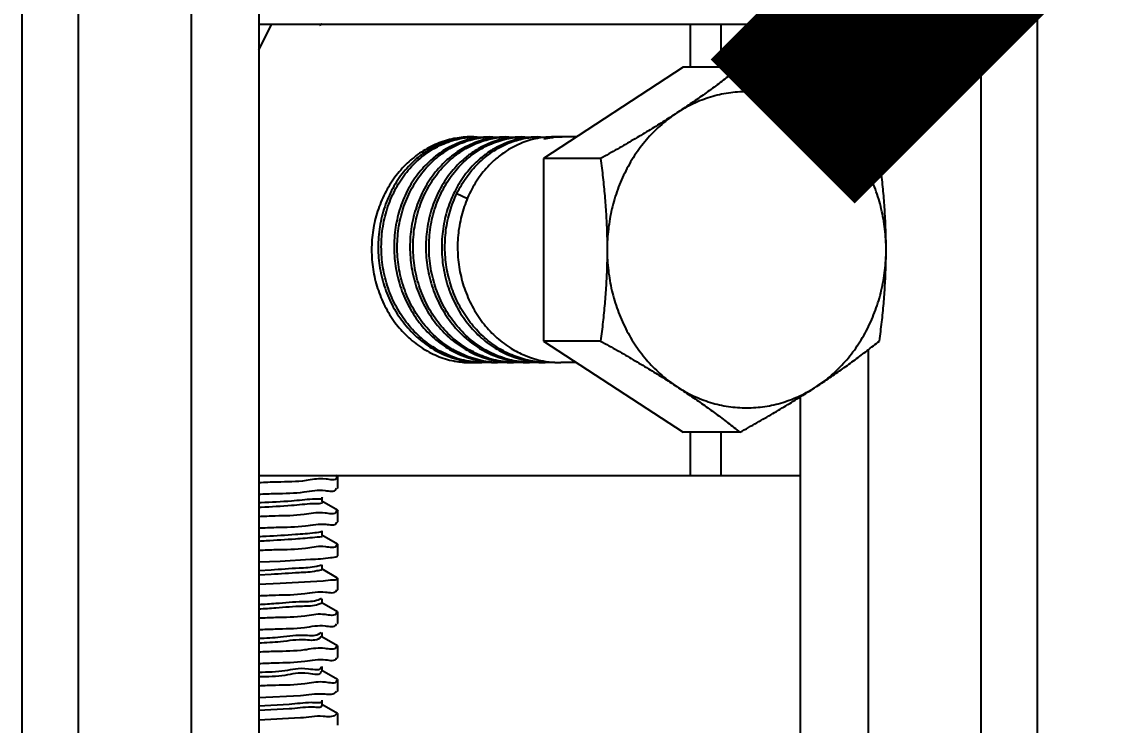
# Model space of a CAD drawing. Extents: x -452079 to 117456, y 3902 to 836955.
# Drawn here: x -256841.9 to -256520.1, y 689718 to 689925 of the extents above; entities that cross this region are included whole.
import ezdxf

# ---------------------------------------------------------------- set-up
doc = ezdxf.new("R2010")
doc.units = 0
doc.header["$LTSCALE"] = 1000
doc.header["$MEASUREMENT"] = 0
doc.layers.add('总说明', color=2, linetype='Continuous')
doc.styles.add('DIM_FONT', font='SIMPLEX', dxfattribs={"width": 0.7, "bigfont": 'GBCBIG'})
doc.dimstyles.new('DIMN150', dxfattribs={"dimscale": 1.5, "dimtxt": 300, "dimasz": 100, "dimexe": 250, "dimexo": 300, "dimgap": 150, "dimtad": 1, "dimdec": 0, "dimzin": 0, "dimdsep": 46, "dimtxsty": 'DIM_FONT', "dimblk": 'ARCHTICK', "dimcen": 0.09, "dimclrt": 7, "dimazin": 2, "dimtfac": 1, "dimtdec": 0, "dimtix": 1, "dimtmove": 2, "dimatfit": 3, "dimfxl": 0, "dimtolj": 1, "dimtzin": 0, "dimarcsym": 0})

# ---------------------------------------------------------------- blocks, each defined once
blk = doc.blocks.new('_ArchTick')
at = {"color": 0, "linetype": 'ByBlock', "const_width": 0.4}
blk.add_lwpolyline([(-0.5, -0.5), (0.5, 0.5)], dxfattribs=at)
blk = doc.blocks.new('*D323')
at = {"layer": '总说明', "color": 0, "linetype": 'Continuous', "lineweight": -2, "transparency": 16777216}
blk.add_arc((-256542.77, 688961.81), 1005.92, 45, 90, dxfattribs=at)
at = {"layer": '总说明', "color": 0, "linetype": 'Continuous', "lineweight": -2, "transparency": 16777216, "xscale": 150, "yscale": 150, "zscale": 150}
for p, rotation in [((-256542.77, 689967.73), 180.0000000000005), ((-255831.48, 689673.1), 315.0000000000401)]:
    blk.add_blockref('_ArchTick', p, dxfattribs=dict(at, rotation=rotation))
at = {"layer": '总说明', "color": 7, "linetype": 'Continuous', "transparency": 16777216, "insert": (-255985.61, 690306.9), "char_height": 450, "attachment_point": 5, "rotation": 337.5, "style": 'DIM_FONT'}
blk.add_mtext('\\A1;45°', dxfattribs=at)

msp = doc.modelspace()

# ---------------------------------------------------------------- linework, layer by layer
at = {"layer": '总说明', "color": 2, "linetype": 'Continuous'}
for p, q in [((-256841.87, 691652.51), (-256841.87, 689525.59)), ((-256825.25, 691652.51), (-256825.25, 689525.59)), ((-256792.02, 691652.51), (-256792.02, 689525.59)), ((-256772.08, 691652.51), (-256772.08, 689525.59)), ((-256559.39, 691652.51), (-256559.39, 689525.59)), ((-256542.77, 691652.51), (-256542.77, 689525.59)), ((-256592.62, 691290.69), (-256592.62, 689887.41)), ((-256612.56, 691276.87), (-256612.56, 689901.23)), ((-256592.62, 689828.43), (-256592.62, 689525.59)), ((-256612.56, 689814.62), (-256612.56, 689525.59))]:
    msp.add_line(p, q, dxfattribs=at)
at = {"layer": '总说明', "color": 6, "linetype": 'Continuous'}
for p, q in [((-256772.08, 689916.78), (-256768.2, 689924.39)), ((-256772.08, 689924.39), (-256612.56, 689924.39)), ((-256644.96, 689924.39), (-256644.96, 689911.65)), ((-256635.97, 689924.39), (-256635.97, 689911.65)), ((-256647.1, 689911.65), (-256688.18, 689884.78)), ((-256630.33, 689911.65), (-256647.1, 689911.65)), ((-256717.67, 689889.49), (-256720, 689888.46)), ((-256715.31, 689890.26), (-256717.67, 689889.49)), ((-256712.98, 689889.49), (-256715.32, 689888.46)), ((-256712.97, 689890.79), (-256715.31, 689890.26)), ((-256710.63, 689890.26), (-256712.98, 689889.49)), ((-256710.61, 689891.08), (-256712.97, 689890.79)), ((-256711.04, 689891.11), (-256710.59, 689891.08)), ((-256708.29, 689889.49), (-256710.64, 689888.46)), ((-256709.29, 689890.59), (-256710.63, 689890.26)), ((-256709.5, 689891.14), (-256710.61, 689891.08)), ((-256709.11, 689891.15), (-256709.51, 689891.16)), ((-256708.73, 689891.16), (-256709.5, 689891.14)), ((-256709.5, 689891.1), (-256708.72, 689891.14)), ((-256708.69, 689890.72), (-256709.29, 689890.59)), ((-256708.72, 689891.14), (-256707.79, 689891.16)), ((-256708.27, 689890.79), (-256708.69, 689890.72)), ((-256708.53, 689890.55), (-256708.35, 689890.59)), ((-256705.95, 689890.26), (-256708.29, 689889.49)), ((-256707.77, 689890.87), (-256708.27, 689890.79)), ((-256707.79, 689891.16), (-256705.91, 689891.08)), ((-256705.93, 689891.08), (-256707.77, 689890.87)), ((-256703.61, 689889.49), (-256705.96, 689888.46)), ((-256704.63, 689890.59), (-256705.95, 689890.26)), ((-256704.05, 689891.16), (-256705.93, 689891.08)), ((-256704.01, 689890.72), (-256704.63, 689890.59)), ((-256704.04, 689891.14), (-256703.11, 689891.16)), ((-256703.58, 689890.79), (-256704.01, 689890.72)), ((-256703.85, 689890.55), (-256703.66, 689890.59)), ((-256701.27, 689890.26), (-256703.61, 689889.49)), ((-256703.09, 689890.87), (-256703.58, 689890.79)), ((-256703.11, 689891.16), (-256701.17, 689891.08)), ((-256701.19, 689891.09), (-256703.09, 689890.87)), ((-256698.94, 689889.49), (-256701.28, 689888.46)), ((-256699.94, 689890.59), (-256701.27, 689890.26)), ((-256699.37, 689891.16), (-256701.19, 689891.09)), ((-256699.33, 689890.72), (-256699.94, 689890.59)), ((-256699.36, 689891.14), (-256698.43, 689891.16)), ((-256698.78, 689890.81), (-256699.33, 689890.72)), ((-256699.17, 689890.55), (-256698.99, 689890.59)), ((-256696.6, 689890.26), (-256698.94, 689889.49)), ((-256698.41, 689890.87), (-256698.78, 689890.81)), ((-256698.43, 689891.16), (-256696.55, 689891.08)), ((-256696.57, 689891.08), (-256698.41, 689890.87)), ((-256695.25, 689890.59), (-256696.6, 689890.26)), ((-256694.25, 689889.5), (-256696.59, 689888.47)), ((-256694.69, 689891.16), (-256696.57, 689891.08)), ((-256694.65, 689890.72), (-256695.25, 689890.59)), ((-256694.68, 689891.14), (-256693.75, 689891.16)), ((-256694.24, 689890.79), (-256694.65, 689890.72)), ((-256694.5, 689890.55), (-256694, 689890.66)), ((-256691.91, 689890.26), (-256694.25, 689889.5)), ((-256693.73, 689890.87), (-256694.24, 689890.79)), ((-256693.75, 689891.16), (-256691.87, 689891.08)), ((-256691.89, 689891.08), (-256693.73, 689890.87)), ((-256690.26, 689890.66), (-256691.91, 689890.26)), ((-256690.01, 689891.16), (-256691.89, 689891.08)), ((-256689.97, 689890.72), (-256690.26, 689890.66)), ((-256690, 689891.14), (-256689.07, 689891.16)), ((-256689.67, 689890.77), (-256689.97, 689890.72)), ((-256689.05, 689890.87), (-256689.67, 689890.77)), ((-256689.07, 689891.16), (-256687.47, 689891.1)), ((-256688.18, 689890.99), (-256689.05, 689890.87)), ((-256687.56, 689891.05), (-256688.18, 689890.99)), ((-256688.14, 689890.58), (-256687.54, 689890.71)), ((-256687.52, 689890.62), (-256688.14, 689890.58)), ((-256687.52, 689890.58), (-256688.14, 689890.58)), ((-256687.27, 689891.08), (-256687.56, 689891.05)), ((-256687.54, 689890.71), (-256685.83, 689890.98)), ((-256685.98, 689890.86), (-256687.52, 689890.58)), ((-256687.29, 689890.64), (-256687.52, 689890.62)), ((-256687.47, 689891.1), (-256687.25, 689891.09)), ((-256685.82, 689891.15), (-256687.27, 689891.08)), ((-256685.81, 689890.88), (-256685.98, 689890.86)), ((-256685.83, 689890.98), (-256685.59, 689891.01)), ((-256685.33, 689891.16), (-256685.82, 689891.15)), ((-256685.29, 689890.95), (-256685.81, 689890.88)), ((-256685.59, 689891.01), (-256685.32, 689891.04)), ((-256683, 689891.16), (-256685.33, 689891.16)), ((-256685.32, 689891.04), (-256683, 689891.16)), ((-256685.2, 689890.96), (-256685.29, 689890.95)), ((-256683, 689891.14), (-256685.2, 689890.96)), ((-256683, 689891.16), (-256682.69, 689891.15)), ((-256682.69, 689891.15), (-256683, 689891.14)), ((-256682.03, 689891.16), (-256682.69, 689891.15)), ((-256678.44, 689891.16), (-256682.03, 689891.16)), ((-256688.18, 689884.78), (-256688.18, 689831.06)), ((-256671.41, 689884.78), (-256688.18, 689884.78)), ((-256713.7, 689874.54), (-256710.55, 689873.02)), ((-256688.18, 689831.06), (-256647.1, 689804.2)), ((-256671.41, 689831.06), (-256688.18, 689831.06)), ((-256717.63, 689827.09), (-256715.32, 689826.19)), ((-256715.32, 689826.19), (-256712.96, 689825.49)), ((-256712.96, 689827.1), (-256710.64, 689826.19)), ((-256712.96, 689825.49), (-256710.61, 689825.02)), ((-256710.64, 689826.19), (-256708.29, 689825.49)), ((-256710.61, 689825.02), (-256710.11, 689824.95)), ((-256710.13, 689824.7), (-256709.83, 689824.69)), ((-256710.11, 689824.95), (-256709.49, 689824.87)), ((-256709.49, 689824.99), (-256710.1, 689825.09)), ((-256709.83, 689824.69), (-256709.51, 689824.69)), ((-256708.25, 689824.75), (-256709.52, 689824.7)), ((-256709.51, 689824.69), (-256707.92, 689824.74)), ((-256707.8, 689824.79), (-256709.49, 689824.99)), ((-256709.49, 689824.87), (-256708.27, 689824.75)), ((-256708.29, 689827.1), (-256705.96, 689826.19)), ((-256708.29, 689825.49), (-256706.35, 689825.09)), ((-256708.27, 689824.75), (-256706.39, 689824.69)), ((-256706.38, 689824.71), (-256707.8, 689824.79)), ((-256705.45, 689824.69), (-256706.38, 689824.71)), ((-256706.35, 689825.09), (-256705.94, 689825.02)), ((-256705.96, 689826.19), (-256703.61, 689825.49)), ((-256705.94, 689825.02), (-256705.43, 689824.95)), ((-256703.52, 689824.76), (-256705.45, 689824.69)), ((-256705.43, 689824.95), (-256703.54, 689824.75)), ((-256703.61, 689825.49), (-256701.67, 689825.09)), ((-256703.59, 689827.09), (-256701.29, 689826.19)), ((-256703.54, 689824.75), (-256701.71, 689824.69)), ((-256700.77, 689824.69), (-256701.7, 689824.71)), ((-256701.67, 689825.09), (-256701.12, 689825)), ((-256700.74, 689825.09), (-256701.61, 689825.25)), ((-256701.29, 689826.19), (-256698.94, 689825.5)), ((-256701.12, 689825), (-256700.75, 689824.95)), ((-256698.88, 689824.76), (-256700.77, 689824.69)), ((-256700.75, 689824.95), (-256698.9, 689824.75)), ((-256698.44, 689824.79), (-256700.74, 689825.09)), ((-256698.94, 689825.5), (-256696.99, 689825.09)), ((-256698.92, 689827.1), (-256696.54, 689826.17)), ((-256698.9, 689824.75), (-256697.03, 689824.69)), ((-256697.02, 689824.71), (-256698.44, 689824.79)), ((-256696.09, 689824.69), (-256697.02, 689824.71)), ((-256696.99, 689825.09), (-256696.58, 689825.02)), ((-256696.06, 689825.09), (-256696.91, 689825.25)), ((-256696.58, 689825.02), (-256696.07, 689824.95)), ((-256696.54, 689826.17), (-256694.24, 689825.49)), ((-256694.22, 689824.75), (-256696.09, 689824.69)), ((-256696.07, 689824.95), (-256694.23, 689824.75)), ((-256693.77, 689824.79), (-256696.06, 689825.09)), ((-256694.31, 689827.08), (-256692.02, 689826.18)), ((-256694.24, 689825.49), (-256692.31, 689825.09)), ((-256694.23, 689824.75), (-256692.35, 689824.69)), ((-256692.34, 689824.71), (-256693.77, 689824.79)), ((-256691.41, 689824.69), (-256692.34, 689824.71)), ((-256692.31, 689825.09), (-256691.9, 689825.02)), ((-256692.02, 689826.18), (-256689.61, 689825.47)), ((-256691.9, 689825.02), (-256691.39, 689824.95)), ((-256689.53, 689824.75), (-256691.41, 689824.69)), ((-256691.39, 689824.95), (-256689.55, 689824.75)), ((-256689.61, 689825.47), (-256688.35, 689825.19)), ((-256689.55, 689824.75), (-256687.67, 689824.69)), ((-256688.35, 689825.19), (-256687.64, 689825.06)), ((-256686.57, 689824.69), (-256687.66, 689824.71)), ((-256687.64, 689825.06), (-256687.4, 689825.03)), ((-256687.4, 689825.03), (-256686.55, 689824.9)), ((-256684.89, 689824.74), (-256686.57, 689824.69)), ((-256686.55, 689824.9), (-256684.9, 689824.75)), ((-256684.9, 689824.75), (-256683.15, 689824.69)), ((-256678.44, 689824.69), (-256683.15, 689824.69)), ((-256630.33, 689804.2), (-256647.1, 689804.2)), ((-256644.96, 689804.2), (-256644.96, 689791.46)), ((-256635.97, 689804.2), (-256635.97, 689791.46)), ((-256772.08, 689791.46), (-256612.56, 689791.46))]:
    msp.add_line(p, q, dxfattribs=at)
at = {"layer": '总说明', "color": 133, "linetype": 'Continuous'}
for p, q in [((-256752.25, 689790.42), (-256753.25, 689790.49)), ((-256748.91, 689791.19), (-256749.37, 689791.46)), ((-256749.18, 689791.04), (-256749.18, 689790.81)), ((-256748.91, 689791.19), (-256748.81, 689791.08)), ((-256748.81, 689787.76), (-256748.81, 689791.08)), ((-256748.91, 689787.65), (-256748.81, 689787.75)), ((-256748.91, 689781.22), (-256753.53, 689783.89)), ((-256753.42, 689783.77), (-256753.42, 689785.1)), ((-256752.55, 689780.42), (-256753.26, 689780.49)), ((-256749.22, 689781.14), (-256749.28, 689780.84)), ((-256748.91, 689781.22), (-256748.81, 689781.11)), ((-256748.81, 689777.79), (-256748.81, 689781.11)), ((-256748.91, 689777.68), (-256748.81, 689777.79)), ((-256748.91, 689771.25), (-256753.53, 689773.92)), ((-256753.42, 689773.8), (-256753.42, 689775.13)), ((-256752.32, 689770.47), (-256753.25, 689770.55)), ((-256749.19, 689771.13), (-256749.21, 689770.86)), ((-256748.91, 689771.25), (-256748.81, 689771.14)), ((-256748.81, 689767.82), (-256748.81, 689771.14)), ((-256772.08, 689766.01), (-256765.79, 689766.29)), ((-256765.79, 689766.29), (-256756.83, 689766.79)), ((-256748.91, 689767.71), (-256748.81, 689767.82)), ((-256768.43, 689763.64), (-256772.08, 689763.44)), ((-256748.91, 689761.28), (-256753.53, 689763.95)), ((-256753.42, 689763.83), (-256753.42, 689765.16)), ((-256768.43, 689762.31), (-256772.08, 689762.11)), ((-256756.83, 689760.15), (-256765.79, 689759.65)), ((-256753.12, 689760.38), (-256756.83, 689760.15)), ((-256750.93, 689760.65), (-256753.12, 689760.38)), ((-256748.91, 689761.28), (-256748.81, 689761.17)), ((-256748.81, 689757.85), (-256748.81, 689761.17)), ((-256765.79, 689759.65), (-256772.08, 689759.36)), ((-256748.91, 689757.74), (-256748.81, 689757.85)), ((-256753.63, 689755.21), (-256754.54, 689754.79)), ((-256748.91, 689751.31), (-256753.53, 689753.98)), ((-256753.42, 689753.86), (-256753.42, 689755.19)), ((-256752.44, 689750.52), (-256753.26, 689750.59)), ((-256749.2, 689751.21), (-256749.24, 689750.92)), ((-256748.91, 689751.31), (-256748.81, 689751.2)), ((-256748.81, 689747.88), (-256748.81, 689751.2)), ((-256748.91, 689747.77), (-256748.81, 689747.88)), ((-256753.78, 689745.28), (-256754.14, 689744.9)), ((-256753.71, 689744.05), (-256754.14, 689743.57)), ((-256748.91, 689741.34), (-256753.53, 689744.01)), ((-256753.42, 689743.89), (-256753.42, 689745.22)), ((-256752.52, 689740.54), (-256753.26, 689740.61)), ((-256749.19, 689741.28), (-256749.28, 689740.95)), ((-256748.91, 689741.34), (-256748.81, 689741.23)), ((-256748.81, 689737.91), (-256748.81, 689741.23)), ((-256748.91, 689737.8), (-256748.81, 689737.91)), ((-256753.84, 689735.09), (-256753.83, 689735)), ((-256753.42, 689733.92), (-256753.42, 689735.25)), ((-256753.85, 689733.84), (-256753.83, 689733.67)), ((-256748.91, 689731.37), (-256753.53, 689734.04)), ((-256749.2, 689731.21), (-256749.19, 689731)), ((-256748.91, 689731.37), (-256748.81, 689731.26)), ((-256748.81, 689727.94), (-256748.81, 689731.26)), ((-256752.39, 689730.58), (-256753.26, 689730.66)), ((-256748.91, 689727.83), (-256748.81, 689727.94)), ((-256772.08, 689726.13), (-256759.78, 689726.73)), ((-256753.42, 689723.95), (-256753.42, 689725.28)), ((-256763.11, 689724.07), (-256772.08, 689723.56)), ((-256763.11, 689722.74), (-256772.08, 689722.23)), ((-256748.91, 689721.4), (-256753.53, 689724.07)), ((-256749.09, 689721.43), (-256749.44, 689721.01)), ((-256748.91, 689721.4), (-256748.81, 689721.29)), ((-256748.81, 689717.97), (-256748.81, 689721.29)), ((-256759.78, 689720.08), (-256772.08, 689719.48)), ((-256753, 689720.53), (-256753.13, 689720.54))]:
    msp.add_line(p, q, dxfattribs=at)
for points, start_tangent, end_tangent in [([(-256753.66, 689924.49), (-256754.23, 689924)], (0.509207, -0.860644), (-0.990428, -0.138029)), ([(-256753.66, 689924.49), (-256753.65, 689924.48)], (0.509208, -0.860644), (0.490606, -0.871382)), ([(-256753.25, 689790.49), (-256758.12, 689789.97), (-256766.64, 689789.52), (-256772.08, 689789.31)], (-0.999048, 0.04363), (-0.998827, -0.048416)), ([(-256749.18, 689790.81), (-256752.25, 689790.42)], (-0.14863, -0.988893), (-0.993771, 0.11144)), ([(-256772.08, 689785.98), (-256767.25, 689786.16), (-256758.68, 689786.62), (-256752.55, 689787.06)], (0.998895, 0.047003), (0.992149, -0.12506)), ([(-256752.55, 689787.06), (-256749.27, 689787.51), (-256749.23, 689787.7)], (0.992149, -0.12506), (0.155543, 0.987829)), ([(-256756.24, 689784.46), (-256762.42, 689783.94), (-256771.41, 689783.42), (-256772.08, 689783.39)], (-0.998384, -0.056832), (-0.998867, -0.047584)), ([(-256756.24, 689783.13), (-256762.42, 689782.61), (-256771.41, 689782.09), (-256772.08, 689782.06)], (-0.998384, -0.056832), (-0.998867, -0.047584)), ([(-256753.52, 689784.98), (-256756.24, 689784.46)], (0.629828, -0.776734), (-0.998384, -0.056832)), ([(-256753.53, 689783.66), (-256753.52, 689783.65), (-256756.24, 689783.13)], (0.678785, -0.734337), (-0.998384, -0.056832)), ([(-256753.26, 689780.49), (-256758.68, 689779.97), (-256767.25, 689779.52), (-256772.08, 689779.34)], (-0.997401, 0.07205), (-0.998895, -0.047003)), ([(-256749.28, 689780.84), (-256752.55, 689780.42)], (-0.335082, -0.942189), (-0.992149, 0.12506)), ([(-256772.08, 689776.02), (-256766.97, 689776.21), (-256758.3, 689776.67), (-256752.32, 689777.12)], (0.998867, 0.047597), (0.992938, -0.118636)), ([(-256752.32, 689777.12), (-256749.2, 689777.56), (-256749.19, 689777.69)], (0.992938, -0.118636), (0.052045, 0.998645)), ([(-256755.59, 689774.57), (-256761.28, 689774.05), (-256769.9, 689773.53), (-256772.08, 689773.41)], (-0.992117, -0.125316), (-0.998607, -0.052769)), ([(-256755.59, 689773.24), (-256761.28, 689772.72), (-256769.9, 689772.2), (-256772.08, 689772.08)], (-0.992117, -0.125316), (-0.998607, -0.052769)), ([(-256753.51, 689774.97), (-256755.59, 689774.57)], (-0.861057, -0.508509), (-0.992117, -0.125316)), ([(-256753.44, 689773.78), (-256753.43, 689773.76), (-256755.59, 689773.24)], (0.596848, -0.802355), (-0.992117, -0.125316)), ([(-256753.25, 689770.55), (-256758.3, 689770.02), (-256766.97, 689769.56), (-256772.08, 689769.37)], (-0.998644, 0.052051), (-0.998867, -0.047597)), ([(-256749.21, 689770.86), (-256752.32, 689770.47)], (-0.244673, -0.969606), (-0.992938, 0.118636)), ([(-256756.83, 689766.79), (-256750.93, 689767.3)], (0.998843, 0.048097), (0.990212, 0.139574)), ([(-256750.93, 689767.3), (-256748.91, 689767.71)], (0.990212, 0.139574), (0.885813, 0.464042)), ([(-256755.02, 689764.68), (-256760.21, 689764.16), (-256768.43, 689763.64)], (-0.978633, -0.205616), (-0.998494, -0.054867)), ([(-256755.02, 689763.35), (-256760.21, 689762.83), (-256768.43, 689762.31)], (-0.978633, -0.205616), (-0.998494, -0.054867)), ([(-256753.56, 689765.09), (-256755.02, 689764.68)], (-0.882215, -0.470846), (-0.978633, -0.205616)), ([(-256753.44, 689763.85), (-256755.02, 689763.35)], (-0.601237, -0.799071), (-0.978633, -0.205616)), ([(-256748.82, 689761.17), (-256750.93, 689760.65)], (0.192958, -0.981207), (-0.990212, -0.139574)), ([(-256772.08, 689756.07), (-256767.15, 689756.26), (-256758.55, 689756.71), (-256752.44, 689757.16)], (0.99888, 0.047309), (0.992426, -0.122844)), ([(-256752.44, 689757.16), (-256749.23, 689757.62), (-256749.2, 689757.77)], (0.992426, -0.122844), (0.104135, 0.994563)), ([(-256754.54, 689754.79), (-256759.21, 689754.27), (-256767.02, 689753.74), (-256772.08, 689753.43)], (-0.939471, -0.342629), (-0.998908, -0.04672)), ([(-256754.54, 689753.46), (-256759.21, 689752.94), (-256767.02, 689752.42), (-256772.08, 689752.1)], (-0.939471, -0.342629), (-0.998908, -0.04672)), ([(-256753.53, 689753.96), (-256754.54, 689753.46)], (-0.678057, -0.735009), (-0.939471, -0.342629)), ([(-256753.26, 689750.59), (-256758.55, 689750.07), (-256767.15, 689749.61), (-256772.08, 689749.43)], (-0.997958, 0.063875), (-0.99888, -0.047309)), ([(-256749.24, 689750.92), (-256752.44, 689750.52)], (-0.292449, -0.956281), (-0.992426, 0.122844)), ([(-256772.08, 689746.1), (-256767.22, 689746.29), (-256758.65, 689746.74), (-256752.52, 689747.19)], (0.998893, 0.047032), (0.992169, -0.124902)), ([(-256752.52, 689747.19), (-256749.27, 689747.64), (-256749.21, 689747.83)], (0.992169, -0.124902), (0.210907, 0.977506)), ([(-256754.14, 689744.9), (-256758.28, 689744.37), (-256765.66, 689743.85), (-256772.08, 689743.44)], (-0.761171, -0.648551), (-0.999447, -0.033241)), ([(-256754.14, 689743.57), (-256758.28, 689743.05), (-256765.66, 689742.52), (-256772.08, 689742.11)], (-0.761171, -0.648551), (-0.999447, -0.033241)), ([(-256753.26, 689740.61), (-256758.65, 689740.09), (-256767.22, 689739.64), (-256772.08, 689739.46)], (-0.997691, 0.067919), (-0.998893, -0.047032)), ([(-256749.28, 689740.95), (-256752.52, 689740.54)], (-0.400298, -0.916385), (-0.992169, 0.124902)), ([(-256772.08, 689736.13), (-256767.18, 689736.32), (-256758.5, 689736.78), (-256752.39, 689737.23)], (0.998891, 0.047077), (0.993793, -0.111244)), ([(-256752.39, 689737.23), (-256749.19, 689737.69), (-256749.19, 689737.78)], (0.993793, -0.111244), (-0.059766, 0.998212)), ([(-256753.83, 689735), (-256757.43, 689734.48), (-256764.36, 689733.96), (-256772.08, 689733.49)], (0.025188, -0.999683), (-0.999739, -0.022843)), ([(-256753.83, 689733.67), (-256757.43, 689733.15), (-256764.36, 689732.63), (-256772.08, 689732.16)], (0.025188, -0.999683), (-0.999739, -0.022843)), ([(-256749.19, 689731), (-256752.39, 689730.58)], (-0.083454, -0.996512), (-0.993793, 0.111244)), ([(-256753.26, 689730.66), (-256758.5, 689730.13), (-256767.18, 689729.67), (-256772.08, 689729.49)], (-0.998386, 0.05679), (-0.998891, -0.047077)), ([(-256753.13, 689727.19), (-256749.44, 689727.65), (-256749.14, 689727.99)], (0.996534, -0.083182), (0.564635, 0.82534)), ([(-256756.65, 689724.59), (-256763.11, 689724.07)], (-0.999921, -0.012598), (-0.997873, -0.065188)), ([(-256759.78, 689726.73), (-256753.13, 689727.19)], (0.998335, 0.057687), (0.996534, -0.083182)), ([(-256753.6, 689725.1), (-256756.65, 689724.59)], (0.554556, -0.832147), (-0.999921, -0.012598)), ([(-256756.65, 689723.26), (-256763.11, 689722.74)], (-0.999921, -0.012598), (-0.997873, -0.065188)), ([(-256753.62, 689723.8), (-256753.61, 689723.78), (-256756.65, 689723.26)], (0.605329, -0.795975), (-0.999921, -0.012598)), ([(-256753.13, 689720.54), (-256759.78, 689720.08)], (-0.996534, 0.083182), (-0.998335, -0.057687)), ([(-256749.44, 689721.01), (-256753, 689720.53)], (-0.73932, -0.673355), (-0.995647, 0.093208))]:
    msp.add_spline(points, degree=3, dxfattribs=dict(at, start_tangent=start_tangent, end_tangent=end_tangent))
at = {"layer": '总说明', "color": 6, "linetype": 'Continuous'}
for points, start_tangent, end_tangent in [([(-256630.33, 689911.65), (-256633.92, 689908.85), (-256637.51, 689906.14), (-256641.17, 689903.49), (-256644.97, 689900.85), (-256648.92, 689898.22)], (-0.78287, -0.622185), (-0.836953, -0.547275)), ([(-256607.84, 689898.22), (-256611.95, 689900.85), (-256616.23, 689903.49), (-256620.68, 689906.14), (-256625.35, 689908.85), (-256630.33, 689911.65)], (-0.836953, 0.547275), (-0.874198, 0.485569)), ([(-256607.84, 689898.22), (-256612.66, 689900.91), (-256617.75, 689902.86), (-256623.02, 689904.05), (-256628.38, 689904.45), (-256633.74, 689904.05), (-256639.01, 689902.86), (-256644.1, 689900.91), (-256648.92, 689898.22)], (-0.836954, 0.547274), (-0.836953, -0.547275)), ([(-256648.92, 689898.22), (-256653.03, 689895.58), (-256657.31, 689892.94), (-256661.76, 689890.29), (-256666.43, 689887.59), (-256671.41, 689884.78)], (-0.836953, -0.547275), (-0.874198, -0.485569)), ([(-256648.92, 689898.22), (-256653.39, 689894.83), (-256657.43, 689890.82), (-256660.97, 689886.25), (-256663.96, 689881.19), (-256666.33, 689875.73), (-256668.06, 689869.96), (-256669.11, 689864), (-256669.46, 689857.92)], (-0.836952, -0.547276), (0, -1)), ([(-256589.25, 689884.78), (-256592.84, 689887.59), (-256596.43, 689890.29), (-256600.09, 689892.94), (-256603.89, 689895.58), (-256607.84, 689898.22)], (-0.78287, 0.622185), (-0.836953, 0.547275)), ([(-256587.3, 689857.92), (-256587.65, 689864), (-256588.7, 689869.96), (-256590.43, 689875.73), (-256592.8, 689881.19), (-256595.79, 689886.25), (-256599.33, 689890.82), (-256603.37, 689894.83), (-256607.84, 689898.22)], (-0.000001, 1), (-0.836953, 0.547275)), ([(-256714.2, 689890.73), (-256714.61, 689890.65), (-256719.55, 689889.15), (-256724.18, 689886.7), (-256728.37, 689883.38), (-256731.99, 689879.28), (-256734.92, 689874.54), (-256737.08, 689869.29), (-256738.41, 689863.69), (-256738.85, 689857.92)], (-0.983631, -0.180197), (0, -1)), ([(-256710.1, 689825.09), (-256710.97, 689825.25), (-256716.36, 689826.95), (-256721.36, 689829.7), (-256725.76, 689833.35), (-256729.52, 689837.84), (-256732.56, 689843.13), (-256734.68, 689848.96), (-256735.79, 689855.03), (-256735.91, 689861.09), (-256735.04, 689867.08), (-256733.24, 689872.73), (-256730.55, 689877.91), (-256727.09, 689882.4), (-256722.95, 689886.09), (-256718.19, 689888.88), (-256713.05, 689890.59), (-256709.5, 689891.1)], (-0.985475, 0.16982), (0.997586, 0.069443)), ([(-256706.31, 689825.26), (-256711.7, 689826.96), (-256716.69, 689829.7), (-256721.11, 689833.38), (-256724.88, 689837.9), (-256727.91, 689843.21), (-256730.02, 689849.04), (-256731.12, 689855.08), (-256731.22, 689861.16), (-256730.34, 689867.18), (-256728.51, 689872.85), (-256725.78, 689878.05), (-256722.28, 689882.54), (-256718.1, 689886.22), (-256713.4, 689888.93), (-256708.53, 689890.55)], (-0.979335, 0.202246), (0.975774, 0.218779)), ([(-256701.61, 689825.25), (-256706.96, 689826.93), (-256711.91, 689829.64), (-256716.36, 689833.31), (-256720.14, 689837.81), (-256723.17, 689843.07), (-256725.28, 689848.82), (-256726.41, 689854.8), (-256726.56, 689860.89), (-256725.7, 689867), (-256723.84, 689872.82), (-256721.08, 689878.07), (-256717.59, 689882.55), (-256713.41, 689886.22), (-256708.72, 689888.93), (-256703.85, 689890.55)], (-0.979482, 0.201533), (0.975774, 0.218783)), ([(-256696.91, 689825.25), (-256702.22, 689826.91), (-256707.2, 689829.62), (-256711.66, 689833.29), (-256715.44, 689837.78), (-256718.45, 689842.99), (-256720.56, 689848.67), (-256721.71, 689854.65), (-256721.88, 689860.74), (-256721.06, 689866.82), (-256719.25, 689872.6), (-256716.57, 689877.81), (-256713.12, 689882.32), (-256708.93, 689886.08), (-256704.13, 689888.89), (-256699.17, 689890.55)], (-0.979625, 0.200835), (0.975784, 0.218736)), ([(-256709.51, 689891.16), (-256714.2, 689890.73)], (-1, 0), (-0.983631, -0.180197)), ([(-256713.7, 689874.54), (-256710.92, 689879.25), (-256707.46, 689883.33), (-256703.38, 689886.69), (-256698.82, 689889.17), (-256694.5, 689890.55)], (0.435572, 0.900154), (0.975674, 0.219228)), ([(-256708.35, 689890.59), (-256704.04, 689891.14)], (0.977391, 0.21144), (0.99928, 0.037945)), ([(-256703.66, 689890.59), (-256699.36, 689891.14)], (0.977415, 0.21133), (0.99928, 0.037945)), ([(-256698.99, 689890.59), (-256694.68, 689891.14)], (0.9774, 0.211399), (0.99928, 0.037942)), ([(-256694, 689890.66), (-256690, 689891.14)], (0.979996, 0.199016), (0.99928, 0.03795)), ([(-256724.7, 689885.47), (-256728.01, 689882.42), (-256731.49, 689877.9), (-256734.18, 689872.71), (-256736, 689866.96), (-256736.85, 689860.89), (-256736.7, 689854.78), (-256735.56, 689848.76), (-256733.47, 689843.07), (-256730.46, 689837.85), (-256726.69, 689833.34), (-256722.22, 689829.65), (-256717.63, 689827.09)], (-0.785206, -0.619235), (0.914094, -0.405503)), ([(-256720.03, 689885.46), (-256723.42, 689882.32), (-256726.86, 689877.83), (-256729.55, 689872.59), (-256731.36, 689866.78), (-256732.18, 689860.7), (-256732.01, 689854.64), (-256730.86, 689848.68), (-256728.73, 689842.96), (-256725.7, 689837.73), (-256721.93, 689833.26), (-256717.5, 689829.62), (-256712.96, 689827.1)], (-0.784994, -0.619504), (0.913866, -0.406015)), ([(-256715.35, 689885.46), (-256718.69, 689882.37), (-256722.15, 689877.86), (-256724.84, 689872.66), (-256726.64, 689866.99), (-256727.49, 689860.98), (-256727.35, 689854.91), (-256726.24, 689848.9), (-256724.17, 689843.22), (-256721.22, 689838.02), (-256717.49, 689833.5), (-256713.06, 689829.79), (-256708.29, 689827.1)], (-0.78499, -0.619509), (0.913786, -0.406197)), ([(-256720, 689888.46), (-256723.81, 689886.15), (-256724.7, 689885.47)], (-0.894486, -0.447095), (-0.785206, -0.619235)), ([(-256710.66, 689885.47), (-256713.88, 689882.52), (-256717.38, 689878.01), (-256720.13, 689872.75), (-256721.96, 689866.98), (-256722.81, 689860.99), (-256722.67, 689854.9), (-256721.53, 689848.8), (-256719.38, 689842.99), (-256716.35, 689837.75), (-256712.58, 689833.28), (-256708.13, 689829.61), (-256703.59, 689827.09)], (-0.78524, -0.619192), (0.914007, -0.405699)), ([(-256715.32, 689888.46), (-256719.24, 689886.07), (-256720.03, 689885.46)], (-0.894386, -0.447296), (-0.784994, -0.619504)), ([(-256710.64, 689888.46), (-256714.55, 689886.07), (-256715.35, 689885.46)], (-0.894349, -0.447371), (-0.78499, -0.619509)), ([(-256705.98, 689885.47), (-256709.19, 689882.52), (-256712.7, 689878.01), (-256714.45, 689874.93)], (-0.78533, -0.619078), (-0.447002, -0.894533)), ([(-256705.96, 689888.46), (-256709.72, 689886.18), (-256710.66, 689885.47)], (-0.894374, -0.447321), (-0.78524, -0.619192)), ([(-256701.27, 689885.49), (-256703.71, 689883.34), (-256707.17, 689879.26), (-256709.96, 689874.54)], (-0.785994, -0.618234), (-0.435572, -0.900154)), ([(-256701.28, 689888.46), (-256705.01, 689886.2), (-256705.98, 689885.47)], (-0.894334, -0.4474), (-0.78533, -0.619078)), ([(-256696.59, 689888.47), (-256699.62, 689886.7), (-256701.27, 689885.49)], (-0.894604, -0.446859), (-0.785994, -0.618234)), ([(-256671.41, 689884.78), (-256670.71, 689879.18), (-256670.17, 689873.78), (-256669.78, 689868.47), (-256669.54, 689863.2), (-256669.46, 689857.92)], (0.134297, -0.990941), (0, -1)), ([(-256587.3, 689857.92), (-256587.38, 689863.19), (-256587.62, 689868.47), (-256588.01, 689873.78), (-256588.55, 689879.18), (-256589.25, 689884.78)], (0, 1), (-0.134297, 0.990941)), ([(-256714.45, 689874.93), (-256715.43, 689872.78), (-256717.25, 689867.09), (-256718.12, 689861.08), (-256718, 689854.98), (-256716.88, 689848.91), (-256714.78, 689843.15), (-256711.82, 689837.96), (-256708.06, 689833.44), (-256703.59, 689829.71), (-256698.92, 689827.1)], (-0.447002, -0.894533), (0.913881, -0.405981)), ([(-256692.18, 689825.27), (-256696.94, 689826.71), (-256701.72, 689829.15), (-256706.03, 689832.46), (-256709.78, 689836.53), (-256712.88, 689841.3), (-256715.19, 689846.57), (-256716.65, 689852.14), (-256717.23, 689857.87), (-256716.93, 689863.64), (-256715.74, 689869.29), (-256713.7, 689874.54)], (-0.979179, 0.203001), (0.435572, 0.900154)), ([(-256709.96, 689874.54), (-256711.99, 689869.28), (-256713.2, 689863.64), (-256713.51, 689857.87), (-256712.94, 689852.13), (-256711.5, 689846.57), (-256709.21, 689841.3), (-256706.14, 689836.53), (-256702.43, 689832.46), (-256698.15, 689829.15), (-256694.31, 689827.08)], (-0.435572, -0.900154), (0.913744, -0.40629)), ([(-256738.85, 689857.92), (-256738.41, 689852.15), (-256737.08, 689846.56), (-256734.92, 689841.31), (-256731.99, 689836.56), (-256728.37, 689832.46), (-256724.18, 689829.14), (-256719.55, 689826.69), (-256714.61, 689825.19), (-256714.2, 689825.12)], (0, -1), (0.983631, -0.180197)), ([(-256669.46, 689857.92), (-256669.54, 689852.65), (-256669.78, 689847.37), (-256670.17, 689842.07), (-256670.71, 689836.66), (-256671.41, 689831.06)], (0, -1), (-0.134297, -0.990941)), ([(-256669.46, 689857.92), (-256669.11, 689851.85), (-256668.06, 689845.88), (-256666.33, 689840.12), (-256663.96, 689834.66), (-256660.97, 689829.6), (-256657.43, 689825.02), (-256653.39, 689821.01), (-256648.92, 689817.63)], (0.000001, -1), (0.836953, -0.547275)), ([(-256607.84, 689817.63), (-256603.37, 689821.01), (-256599.33, 689825.02), (-256595.79, 689829.6), (-256592.8, 689834.66), (-256590.43, 689840.12), (-256588.7, 689845.88), (-256587.65, 689851.85), (-256587.3, 689857.92)], (0.836952, 0.547276), (0, 1)), ([(-256589.25, 689831.06), (-256588.55, 689836.66), (-256588.01, 689842.07), (-256587.62, 689847.37), (-256587.38, 689852.65), (-256587.3, 689857.92)], (0.134297, 0.990941), (0, 1)), ([(-256671.41, 689831.06), (-256666.43, 689828.26), (-256661.76, 689825.56), (-256657.31, 689822.9), (-256653.03, 689820.27), (-256648.92, 689817.63)], (0.874198, -0.485569), (0.836953, -0.547275)), ([(-256607.84, 689817.63), (-256603.89, 689820.27), (-256600.09, 689822.9), (-256596.43, 689825.56), (-256592.84, 689828.26), (-256589.25, 689831.06)], (0.836953, 0.547275), (0.78287, 0.622185)), ([(-256714.2, 689825.12), (-256710.13, 689824.7)], (0.983631, -0.180197), (0.999712, -0.023992)), ([(-256701.7, 689824.71), (-256706.31, 689825.26)], (-0.999412, 0.034283), (-0.979335, 0.202246)), ([(-256687.66, 689824.71), (-256691.82, 689825.19), (-256692.18, 689825.27)], (-0.999202, 0.039943), (-0.979179, 0.203001)), ([(-256648.92, 689817.63), (-256644.97, 689814.99), (-256641.17, 689812.36), (-256637.51, 689809.7), (-256633.92, 689807), (-256630.33, 689804.2)], (0.836953, -0.547275), (0.78287, -0.622185)), ([(-256648.92, 689817.63), (-256644.1, 689814.94), (-256639.01, 689812.98), (-256633.74, 689811.79), (-256628.38, 689811.4), (-256623.02, 689811.79), (-256617.75, 689812.98), (-256612.66, 689814.94), (-256607.84, 689817.63)], (0.836954, -0.547274), (0.836953, 0.547275)), ([(-256630.33, 689804.2), (-256625.35, 689807), (-256620.68, 689809.7), (-256616.23, 689812.35), (-256611.95, 689814.99), (-256607.84, 689817.63)], (0.874198, 0.485569), (0.836953, 0.547275))]:
    msp.add_spline(points, degree=3, dxfattribs=dict(at, start_tangent=start_tangent, end_tangent=end_tangent))

# ---------------------------------------------------------------- dimensions: what is measured, and where the dimension line sits
at = {"layer": '总说明', "linetype": 'Continuous'}
dim = msp.add_angular_dim_2l(base=(-256039.81, 689832.96), line1=((-253709.98, 691794.59), (-256379.51, 689125.07)), line2=((-256542.77, 691652.51), (-256542.77, 689525.59)), dimstyle='DIMN150', dxfattribs=at)
dim.commit()
dim.dimension.update_dxf_attribs({"geometry": '*D323', "text_midpoint": (-255985.61, 690306.9)})

doc.saveas('drawing.dxf')
